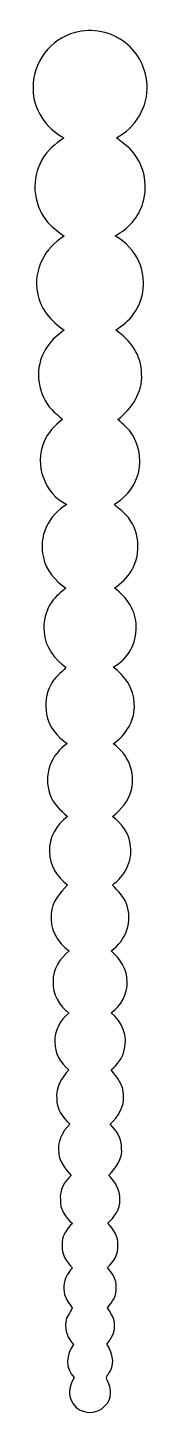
# Model space of a CAD drawing. Header units: centimetres. Extents: x -1.1 to 1.2, y -13.4 to 13.3.
import ezdxf

# ---------------------------------------------------------------- set-up
doc = ezdxf.new("R2010")
doc.units = ezdxf.units.CM
doc.header["$MEASUREMENT"] = 0
doc.layers.add('Camada 1', color=7, linetype='Continuous')

msp = doc.modelspace()

# ---------------------------------------------------------------- linework, layer by layer
at = {"layer": 'Camada 1', "color": 156}
msp.add_open_spline([(-0.23812, 13.2468), (0.09348, 13.34064), (0.46813, 13.26409), (0.7373, 13.04924), (0.7373, 13.04924), (0.98319, 12.85521), (1.13205, 12.55148), (1.155, 12.24138), (1.155, 12.24138), (1.17264, 11.82088), (0.92957, 11.41236), (0.55879, 11.21692), (0.55879, 11.21692), (0.64347, 11.14742), (0.73907, 11.09027), (0.81562, 11.0109), (0.81562, 11.0109), (1.0795, 10.74314), (1.18674, 10.32474), (1.07032, 9.96526), (1.07032, 9.96526), (0.9913, 9.69151), (0.78951, 9.46008), (0.53586, 9.33273), (0.53586, 9.33273), (0.73235, 9.20962), (0.90769, 9.0438), (0.99659, 8.82543), (0.99659, 8.82543), (1.14265, 8.50406), (1.0996, 8.10789), (0.88935, 7.82425), (0.88935, 7.82425), (0.80398, 7.69126), (0.67027, 7.60306), (0.54504, 7.51204), (0.54504, 7.51204), (0.82937, 7.32613), (1.0481, 7.01815), (1.04634, 6.6682), (1.04634, 6.6682), (1.06785, 6.31613), (0.85724, 5.99792), (0.58632, 5.79154), (0.58632, 5.79154), (0.68826, 5.69911), (0.79833, 5.61092), (0.87066, 5.49168), (0.87066, 5.49168), (1.02446, 5.2451), (1.05375, 4.92619), (0.95003, 4.6549), (0.95003, 4.6549), (0.87453, 4.44324), (0.71191, 4.27389), (0.52422, 4.15571), (0.52422, 4.15571), (0.58844, 4.07916), (0.67768, 4.02907), (0.74329, 3.95357), (0.74329, 3.95357), (1.00646, 3.67171), (1.05127, 3.21663), (0.85478, 2.88607), (0.85478, 2.88607), (0.77857, 2.74143), (0.64876, 2.63983), (0.52492, 2.53894), (0.52492, 2.53894), (0.75917, 2.36677), (0.94614, 2.10078), (0.93944, 1.79987), (0.93944, 1.79987), (0.95778, 1.48271), (0.7754, 1.16874), (0.49847, 1.01669), (0.49847, 1.01669), (0.72002, 0.84983), (0.90099, 0.60395), (0.90523, 0.31679), (0.90523, 0.31679), (0.9292, 0.00458), (0.7507, -0.29138), (0.49388, -0.45826), (0.49388, -0.45826), (0.77786, -0.6484), (0.93839, -1.01282), (0.84771, -1.34832), (0.84771, -1.34832), (0.80573, -1.56491), (0.64347, -1.72332), (0.48577, -1.86443), (0.48577, -1.86443), (0.66922, -2.00235), (0.81633, -2.20098), (0.83219, -2.43662), (0.83219, -2.43662), (0.87207, -2.72944), (0.71649, -3.01483), (0.48119, -3.18206), (0.48119, -3.18206), (0.57925, -3.29635), (0.7052, -3.39548), (0.75318, -3.54436), (0.75318, -3.54436), (0.88194, -3.86927), (0.74682, -4.26191), (0.45578, -4.45065), (0.45578, -4.45065), (0.62793, -4.60199), (0.77328, -4.80447), (0.76588, -5.04472), (0.76588, -5.04472), (0.7821, -5.28637), (0.64347, -5.50333), (0.45966, -5.64797), (0.45966, -5.64797), (0.67098, -5.81447), (0.7821, -6.09952), (0.71191, -6.3634), (0.71191, -6.3634), (0.6798, -6.51827), (0.57291, -6.64174), (0.45895, -6.74582), (0.45895, -6.74582), (0.57185, -6.88693), (0.70026, -7.03721), (0.69639, -7.23018), (0.69639, -7.23018), (0.72143, -7.45101), (0.5916, -7.64575), (0.44026, -7.79251), (0.44026, -7.79251), (0.56268, -7.91598), (0.66993, -8.07332), (0.6604, -8.25534), (0.6604, -8.25534), (0.67909, -8.46242), (0.54892, -8.6374), (0.41168, -8.7771), (0.41168, -8.7771), (0.53481, -8.90093), (0.63853, -9.06073), (0.62618, -9.24312), (0.62618, -9.24312), (0.63429, -9.42693), (0.5228, -9.58568), (0.39088, -9.70209), (0.39088, -9.70209), (0.5027, -9.81463), (0.60077, -9.95749), (0.58949, -10.12437), (0.58949, -10.12437), (0.60254, -10.29299), (0.50977, -10.44327), (0.39017, -10.5537), (0.39017, -10.5537), (0.47554, -10.66446), (0.56902, -10.78652), (0.55562, -10.9354), (0.55562, -10.9354), (0.57114, -11.08816), (0.4819, -11.21938), (0.38593, -11.32804), (0.38593, -11.32804), (0.45049, -11.43494), (0.53374, -11.54394), (0.52, -11.67694), (0.52, -11.67694), (0.53445, -11.81347), (0.4512, -11.92812), (0.37641, -12.03359), (0.37641, -12.03359), (0.47166, -12.1814), (0.5341, -12.37933), (0.44202, -12.54371), (0.44202, -12.54371), (0.41416, -12.60581), (0.33197, -12.66542), (0.38664, -12.73632), (0.38664, -12.73632), (0.47308, -12.88415), (0.47554, -13.09546), (0.34042, -13.21647), (0.34042, -13.21647), (0.18486, -13.40131), (-0.14076, -13.3865), (-0.27374, -13.18365), (-0.27374, -13.18365), (-0.3884, -13.03267), (-0.35524, -12.82276), (-0.25541, -12.67354), (-0.25541, -12.67354), (-0.43568, -12.50631), (-0.41346, -12.21809), (-0.26882, -12.03571), (-0.26882, -12.03571), (-0.3824, -11.92354), (-0.44309, -11.76796), (-0.41592, -11.60814), (-0.41592, -11.60814), (-0.42087, -11.49772), (-0.32526, -11.42541), (-0.29279, -11.33052), (-0.29279, -11.33052), (-0.36865, -11.22291), (-0.46143, -11.11284), (-0.45366, -10.97209), (-0.45366, -10.97209), (-0.47271, -10.81369), (-0.38946, -10.67364), (-0.29209, -10.55687), (-0.29209, -10.55687), (-0.41027, -10.44468), (-0.50482, -10.29404), (-0.48753, -10.12472), (-0.48753, -10.12472), (-0.5027, -9.95749), (-0.4064, -9.8118), (-0.28857, -9.70385), (-0.28857, -9.70385), (-0.42579, -9.59097), (-0.53798, -9.42833), (-0.52317, -9.24312), (-0.52317, -9.24312), (-0.54151, -9.06144), (-0.44238, -8.89881), (-0.31467, -8.77958), (-0.31467, -8.77958), (-0.42333, -8.6547), (-0.54468, -8.52275), (-0.55597, -8.34848), (-0.55597, -8.34848), (-0.58949, -8.13822), (-0.4893, -7.93467), (-0.34113, -7.79144), (-0.34113, -7.79144), (-0.47449, -7.65915), (-0.59725, -7.49864), (-0.59443, -7.30108), (-0.59443, -7.30108), (-0.61806, -7.08518), (-0.50165, -6.89504), (-0.35736, -6.74652), (-0.35736, -6.74652), (-0.5154, -6.61387), (-0.63994, -6.42301), (-0.6283, -6.20923), (-0.6283, -6.20923), (-0.64381, -5.9891), (-0.52492, -5.78414), (-0.35772, -5.64902), (-0.35772, -5.64902), (-0.54081, -5.50438), (-0.68226, -5.28601), (-0.66357, -5.04437), (-0.66357, -5.04437), (-0.67804, -4.80413), (-0.52846, -4.59705), (-0.35207, -4.45065), (-0.35207, -4.45065), (-0.58242, -4.29365), (-0.73659, -4.0199), (-0.69814, -3.73627), (-0.69814, -3.73627), (-0.69249, -3.50838), (-0.53304, -3.33375), (-0.38311, -3.18028), (-0.38311, -3.18028), (-0.58561, -3.03035), (-0.73766, -2.79822), (-0.73554, -2.54), (-0.73554, -2.54), (-0.74965, -2.26905), (-0.59831, -2.0193), (-0.38522, -1.86265), (-0.38522, -1.86265), (-0.52034, -1.73708), (-0.66957, -1.6122), (-0.7246, -1.42875), (-0.7246, -1.42875), (-0.8576, -1.07526), (-0.70484, -0.65933), (-0.39088, -0.4572), (-0.39088, -0.4572), (-0.58807, -0.3249), (-0.75035, -0.12488), (-0.79304, 0.11289), (-0.79304, 0.11289), (-0.81738, 0.30409), (-0.80892, 0.50906), (-0.70801, 0.67839), (-0.70801, 0.67839), (-0.64065, 0.81597), (-0.5087, 0.90063), (-0.41451, 1.01635), (-0.41451, 1.01635), (-0.64028, 1.16804), (-0.8195, 1.41216), (-0.83819, 1.6898), (-0.83819, 1.6898), (-0.85831, 1.89442), (-0.80822, 2.10643), (-0.68967, 2.27507), (-0.68967, 2.27507), (-0.61524, 2.37842), (-0.51435, 2.45816), (-0.41875, 2.5407), (-0.41875, 2.5407), (-0.62194, 2.68252), (-0.80573, 2.87867), (-0.8516, 3.13055), (-0.8516, 3.13055), (-0.95355, 3.52565), (-0.75106, 3.95676), (-0.39687, 4.15149), (-0.39687, 4.15149), (-0.83043, 4.35609), (-1.03011, 4.9209), (-0.8396, 5.35657), (-0.8396, 5.35657), (-0.76799, 5.53332), (-0.6357, 5.67725), (-0.48472, 5.79049), (-0.48472, 5.79049), (-0.56727, 5.87409), (-0.66428, 5.94323), (-0.73659, 6.03637), (-0.73659, 6.03637), (-0.97895, 6.34188), (-1.01847, 6.79732), (-0.81562, 7.13317), (-0.81562, 7.13317), (-0.72848, 7.28909), (-0.59477, 7.41045), (-0.44908, 7.51134), (-0.44908, 7.51134), (-0.70131, 7.6782), (-0.91439, 7.92691), (-0.96519, 8.23277), (-0.96519, 8.23277), (-1.0555, 8.65998), (-0.82161, 9.10483), (-0.45295, 9.32144), (-0.45295, 9.32144), (-0.5715, 9.4248), (-0.71296, 9.50453), (-0.80327, 9.63682), (-0.80327, 9.63682), (-1.05233, 9.96349), (-1.08866, 10.43693), (-0.87948, 10.79252), (-0.87948, 10.79252), (-0.78493, 10.97526), (-0.61877, 11.1012), (-0.45402, 11.21692), (-0.45402, 11.21692), (-0.79798, 11.4046), (-1.05445, 11.76972), (-1.05021, 12.16977), (-1.05021, 12.16977), (-1.07385, 12.65872), (-0.71261, 13.1318), (-0.23812, 13.2468)], degree=3, knots=[0, 0, 0, 0, 0.01086957, 0.01086957, 0.01086957, 0.01086957, 0.02173913, 0.02173913, 0.02173913, 0.02173913, 0.0326087, 0.0326087, 0.0326087, 0.0326087, 0.04347826, 0.04347826, 0.04347826, 0.04347826, 0.05434783, 0.05434783, 0.05434783, 0.05434783, 0.06521739, 0.06521739, 0.06521739, 0.06521739, 0.07608696, 0.07608696, 0.07608696, 0.07608696, 0.08695652, 0.08695652, 0.08695652, 0.08695652, 0.09782609, 0.09782609, 0.09782609, 0.09782609, 0.10869565, 0.10869565, 0.10869565, 0.10869565, 0.11956522, 0.11956522, 0.11956522, 0.11956522, 0.13043478, 0.13043478, 0.13043478, 0.13043478, 0.14130435, 0.14130435, 0.14130435, 0.14130435, 0.15217391, 0.15217391, 0.15217391, 0.15217391, 0.16304348, 0.16304348, 0.16304348, 0.16304348, 0.17391304, 0.17391304, 0.17391304, 0.17391304, 0.18478261, 0.18478261, 0.18478261, 0.18478261, 0.19565217, 0.19565217, 0.19565217, 0.19565217, 0.20652174, 0.20652174, 0.20652174, 0.20652174, 0.2173913, 0.2173913, 0.2173913, 0.2173913, 0.22826087, 0.22826087, 0.22826087, 0.22826087, 0.23913043, 0.23913043, 0.23913043, 0.23913043, 0.25, 0.25, 0.25, 0.25, 0.26086957, 0.26086957, 0.26086957, 0.26086957, 0.27173913, 0.27173913, 0.27173913, 0.27173913, 0.2826087, 0.2826087, 0.2826087, 0.2826087, 0.29347826, 0.29347826, 0.29347826, 0.29347826, 0.30434783, 0.30434783, 0.30434783, 0.30434783, 0.31521739, 0.31521739, 0.31521739, 0.31521739, 0.32608696, 0.32608696, 0.32608696, 0.32608696, 0.33695652, 0.33695652, 0.33695652, 0.33695652, 0.34782609, 0.34782609, 0.34782609, 0.34782609, 0.35869565, 0.35869565, 0.35869565, 0.35869565, 0.36956522, 0.36956522, 0.36956522, 0.36956522, 0.38043478, 0.38043478, 0.38043478, 0.38043478, 0.39130435, 0.39130435, 0.39130435, 0.39130435, 0.40217391, 0.40217391, 0.40217391, 0.40217391, 0.41304348, 0.41304348, 0.41304348, 0.41304348, 0.42391304, 0.42391304, 0.42391304, 0.42391304, 0.43478261, 0.43478261, 0.43478261, 0.43478261, 0.44565217, 0.44565217, 0.44565217, 0.44565217, 0.45652174, 0.45652174, 0.45652174, 0.45652174, 0.4673913, 0.4673913, 0.4673913, 0.4673913, 0.47826087, 0.47826087, 0.47826087, 0.47826087, 0.48913043, 0.48913043, 0.48913043, 0.48913043, 0.5, 0.5, 0.5, 0.5, 0.51086957, 0.51086957, 0.51086957, 0.51086957, 0.52173913, 0.52173913, 0.52173913, 0.52173913, 0.5326087, 0.5326087, 0.5326087, 0.5326087, 0.54347826, 0.54347826, 0.54347826, 0.54347826, 0.55434783, 0.55434783, 0.55434783, 0.55434783, 0.56521739, 0.56521739, 0.56521739, 0.56521739, 0.57608696, 0.57608696, 0.57608696, 0.57608696, 0.58695652, 0.58695652, 0.58695652, 0.58695652, 0.59782609, 0.59782609, 0.59782609, 0.59782609, 0.60869565, 0.60869565, 0.60869565, 0.60869565, 0.61956522, 0.61956522, 0.61956522, 0.61956522, 0.63043478, 0.63043478, 0.63043478, 0.63043478, 0.64130435, 0.64130435, 0.64130435, 0.64130435, 0.65217391, 0.65217391, 0.65217391, 0.65217391, 0.66304348, 0.66304348, 0.66304348, 0.66304348, 0.67391304, 0.67391304, 0.67391304, 0.67391304, 0.68478261, 0.68478261, 0.68478261, 0.68478261, 0.69565217, 0.69565217, 0.69565217, 0.69565217, 0.70652174, 0.70652174, 0.70652174, 0.70652174, 0.7173913, 0.7173913, 0.7173913, 0.7173913, 0.72826087, 0.72826087, 0.72826087, 0.72826087, 0.73913043, 0.73913043, 0.73913043, 0.73913043, 0.75, 0.75, 0.75, 0.75, 0.76086957, 0.76086957, 0.76086957, 0.76086957, 0.77173913, 0.77173913, 0.77173913, 0.77173913, 0.7826087, 0.7826087, 0.7826087, 0.7826087, 0.79347826, 0.79347826, 0.79347826, 0.79347826, 0.80434783, 0.80434783, 0.80434783, 0.80434783, 0.81521739, 0.81521739, 0.81521739, 0.81521739, 0.82608696, 0.82608696, 0.82608696, 0.82608696, 0.83695652, 0.83695652, 0.83695652, 0.83695652, 0.84782609, 0.84782609, 0.84782609, 0.84782609, 0.85869565, 0.85869565, 0.85869565, 0.85869565, 0.86956522, 0.86956522, 0.86956522, 0.86956522, 0.88043478, 0.88043478, 0.88043478, 0.88043478, 0.89130435, 0.89130435, 0.89130435, 0.89130435, 0.90217391, 0.90217391, 0.90217391, 0.90217391, 0.91304348, 0.91304348, 0.91304348, 0.91304348, 0.92391304, 0.92391304, 0.92391304, 0.92391304, 0.93478261, 0.93478261, 0.93478261, 0.93478261, 0.94565217, 0.94565217, 0.94565217, 0.94565217, 0.95652174, 0.95652174, 0.95652174, 0.95652174, 0.9673913, 0.9673913, 0.9673913, 0.9673913, 0.97826087, 0.97826087, 0.97826087, 0.97826087, 1, 1, 1, 1], dxfattribs=at)

doc.saveas('drawing.dxf')
